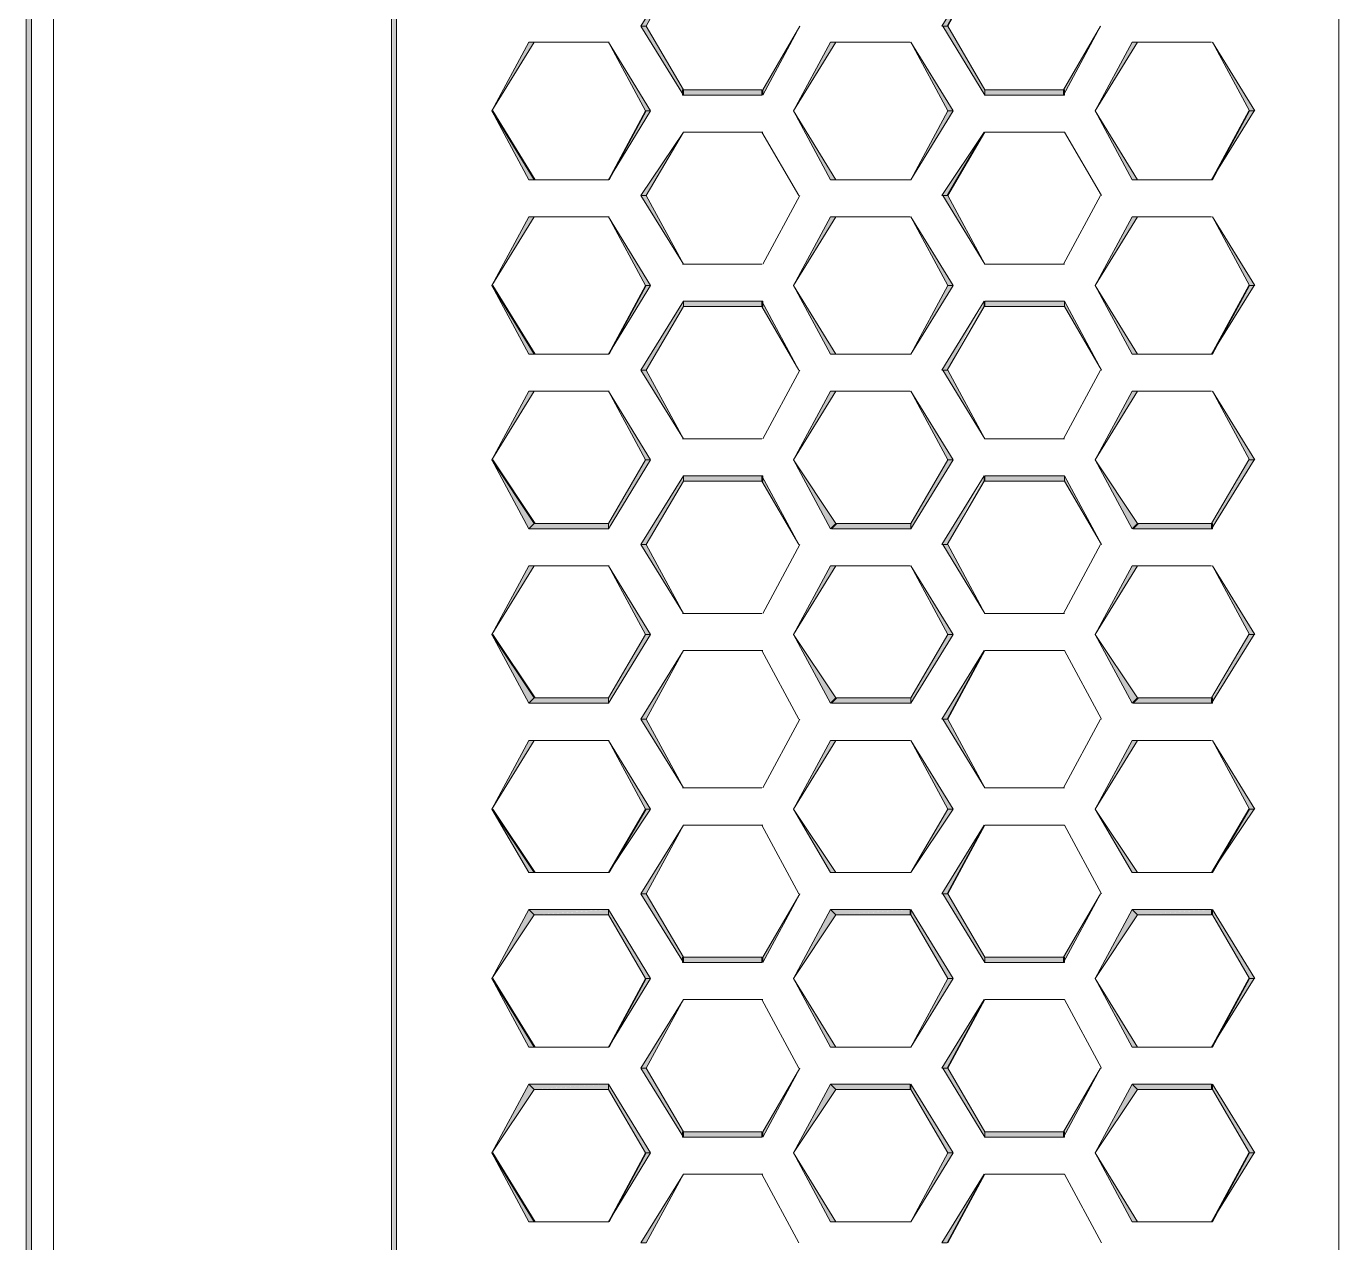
# Model space of a CAD drawing. Header units: millimetres. Extents: x 41 to 1635, y 11 to 1528.
# Drawn here: x 1244.5 to 1348.5, y 1023 to 1119.5 of the extents above; entities that cross this region are included whole.
import ezdxf

# ---------------------------------------------------------------- set-up
doc = ezdxf.new("R2010")
doc.units = ezdxf.units.MM
doc.header["$LTSCALE"] = 8
for name, color, linetype in [('1', 7, 'CONTINUOUS'), ('PDF2_Geometry', 7, 'CONTINUOUS'), ('PDF2_Solid Fills', 7, 'CONTINUOUS')]:
    doc.layers.add(name, color=color, linetype=linetype)

# ---------------------------------------------------------------- blocks, each defined once
blk = doc.blocks.new('Sinee')
at = {"layer": 'PDF2_Geometry', "lineweight": 5}
for points in [[(0, 0), (-0.42, 0), (-0.42, -696.11), (0, -696.11)], [(1.75, -22.23), (1.75, -673.88)], [(1.75, -22.23), (1.75, -673.88)], [(28.93, -23.9), (28.52, -23.9), (28.52, -672.21), (28.93, -672.21)], [(103.58, -672.21), (103.58, -23.91)], [(103.58, -672.21), (103.58, -23.91)], [(48.29, -408.44), (48.71, -408.44), (51.65, -402.99)], [(48.71, -408.44), (51.65, -402.99)], [(72.13, -408.44), (72.55, -408.44), (75.48, -402.99)], [(72.62, -408.44), (75.55, -402.99)], [(51.65, -413.9), (51.65, -413.48), (48.71, -408.44), (48.29, -408.44)], [(60.88, -408.44), (57.94, -413.9)], [(60.88, -408.44), (57.94, -413.48), (57.94, -413.9)], [(75.55, -413.9), (75.55, -413.48), (72.62, -408.44), (72.2, -408.44)], [(84.71, -408.44), (81.77, -413.9)], [(84.71, -408.44), (81.77, -413.48), (81.77, -413.9)], [(36.48, -415.15), (39.42, -409.7)], [(36.48, -415.15), (39.84, -409.7), (39.42, -409.7)], [(39.42, -409.7), (45.71, -409.7)], [(39.91, -409.7), (45.78, -409.7)], [(45.71, -409.7), (49.06, -415.15)], [(45.71, -409.7), (48.64, -415.15), (49.06, -415.15)], [(60.39, -415.15), (63.32, -409.7)], [(60.39, -415.15), (63.74, -409.7), (63.32, -409.7)], [(63.32, -409.7), (69.61, -409.7)], [(63.74, -409.7), (69.61, -409.7)], [(69.68, -409.7), (73.04, -415.15)], [(69.68, -409.7), (72.62, -415.15), (73.04, -415.15)], [(84.29, -415.15), (87.22, -409.7)], [(84.29, -415.15), (87.64, -409.7), (87.22, -409.7)], [(87.22, -409.7), (93.51, -409.7)], [(87.64, -409.7), (93.51, -409.7)], [(93.58, -409.7), (96.94, -415.15)], [(93.58, -409.7), (96.52, -415.15), (96.94, -415.15)], [(51.58, -413.9), (57.87, -413.9), (57.87, -413.48), (51.58, -413.48)], [(75.55, -413.9), (81.84, -413.9), (81.84, -413.48), (75.55, -413.48)], [(39.42, -420.61), (39.84, -420.61), (36.48, -415.15)], [(39.91, -420.61), (36.55, -415.15)], [(49.06, -415.15), (48.64, -415.15), (45.71, -420.61)], [(48.71, -415.15), (45.78, -420.61)], [(63.74, -420.61), (60.39, -415.15)], [(63.32, -420.61), (63.74, -420.61), (60.39, -415.15)], [(72.62, -415.15), (69.68, -420.61)], [(73.04, -415.15), (72.62, -415.15), (69.68, -420.61)], [(87.64, -420.61), (84.29, -415.15)], [(87.22, -420.61), (87.64, -420.61), (84.29, -415.15)], [(96.87, -415.15), (96.45, -415.15), (93.51, -420.61)], [(96.52, -415.15), (93.58, -420.61)], [(48.29, -421.86), (48.71, -421.86), (51.65, -416.83)], [(48.71, -421.86), (51.65, -416.83)], [(51.65, -416.83), (57.94, -416.83)], [(51.65, -416.83), (57.94, -416.83)], [(57.87, -416.83), (60.81, -421.86)], [(57.87, -416.83), (60.81, -421.86)], [(72.13, -421.86), (72.55, -421.86), (75.48, -416.83)], [(72.62, -421.86), (75.55, -416.83)], [(75.55, -416.83), (81.84, -416.83)], [(75.55, -416.83), (81.84, -416.83)], [(81.84, -416.83), (84.78, -421.86)], [(81.84, -416.83), (84.78, -421.86)], [(45.71, -420.61), (39.42, -420.61)], [(45.71, -420.61), (39.42, -420.61), (39.84, -420.61)], [(69.68, -420.61), (63.39, -420.61)], [(69.68, -420.61), (63.39, -420.61), (63.81, -420.61)], [(93.58, -420.61), (87.29, -420.61)], [(93.58, -420.61), (87.29, -420.61), (87.71, -420.61)], [(51.65, -427.31), (48.29, -421.86)], [(51.65, -427.31), (48.71, -421.86), (48.29, -421.86)], [(60.88, -421.86), (57.94, -427.31)], [(60.88, -421.86), (57.94, -427.31)], [(75.55, -427.31), (72.2, -421.86)], [(75.55, -427.31), (72.62, -421.86), (72.2, -421.86)], [(84.71, -421.86), (81.77, -427.31)], [(84.71, -421.86), (81.77, -427.31)], [(36.48, -428.99), (39.42, -423.54)], [(36.48, -428.99), (39.84, -423.54), (39.42, -423.54)], [(39.42, -423.54), (45.71, -423.54)], [(39.91, -423.54), (45.78, -423.54)], [(45.71, -423.54), (49.06, -428.99)], [(45.71, -423.54), (48.64, -428.99), (49.06, -428.99)], [(60.39, -428.99), (63.32, -423.54)], [(60.39, -428.99), (63.74, -423.54), (63.32, -423.54)], [(63.32, -423.54), (69.61, -423.54)], [(63.74, -423.54), (69.61, -423.54)], [(69.68, -423.54), (73.04, -428.99)], [(69.68, -423.54), (72.62, -428.99), (73.04, -428.99)], [(84.29, -428.99), (87.22, -423.54)], [(84.29, -428.99), (87.64, -423.54), (87.22, -423.54)], [(87.22, -423.54), (93.51, -423.54)], [(87.64, -423.54), (93.51, -423.54)], [(93.58, -423.54), (96.94, -428.99)], [(93.58, -423.54), (96.52, -428.99), (96.94, -428.99)], [(57.87, -427.31), (51.58, -427.31)], [(57.87, -427.31), (51.58, -427.31)], [(81.84, -427.31), (75.55, -427.31)], [(81.84, -427.31), (75.55, -427.31)], [(39.42, -434.44), (39.84, -434.44), (36.48, -428.99)], [(39.91, -434.44), (36.55, -428.99)], [(49.06, -428.99), (48.64, -428.99), (45.71, -434.44)], [(48.71, -428.99), (45.78, -434.44)], [(63.74, -434.44), (60.39, -428.99)], [(63.32, -434.44), (63.74, -434.44), (60.39, -428.99)], [(72.62, -428.99), (69.68, -434.44)], [(73.04, -428.99), (72.62, -428.99), (69.68, -434.44)], [(87.64, -434.44), (84.29, -428.99)], [(87.22, -434.44), (87.64, -434.44), (84.29, -428.99)], [(96.87, -428.99), (96.45, -428.99), (93.51, -434.44)], [(96.52, -428.99), (93.58, -434.44)], [(48.29, -435.7), (48.71, -435.7), (51.65, -430.67), (51.65, -430.25)], [(57.94, -430.25), (51.65, -430.25), (51.65, -430.67), (57.94, -430.67)], [(57.87, -430.25), (57.87, -430.67), (60.81, -435.7)], [(72.13, -435.7), (72.55, -435.7), (75.48, -430.67), (75.48, -430.25)], [(81.84, -430.25), (75.55, -430.25), (75.55, -430.67), (81.84, -430.67)], [(81.84, -430.25), (81.84, -430.67), (84.78, -435.7)], [(57.87, -430.67), (60.81, -435.7)], [(81.84, -430.67), (84.78, -435.7)], [(45.71, -434.44), (39.42, -434.44)], [(45.71, -434.44), (39.42, -434.44), (39.84, -434.44)], [(69.68, -434.44), (63.39, -434.44)], [(69.68, -434.44), (63.39, -434.44), (63.81, -434.44)], [(93.58, -434.44), (87.29, -434.44)], [(93.58, -434.44), (87.29, -434.44), (87.71, -434.44)], [(51.65, -441.15), (48.29, -435.7)], [(51.65, -441.15), (48.71, -435.7), (48.29, -435.7)], [(60.88, -435.7), (57.94, -441.15)], [(60.88, -435.7), (57.94, -441.15)], [(75.55, -441.15), (72.2, -435.7)], [(75.55, -441.15), (72.62, -435.7), (72.2, -435.7)], [(84.71, -435.7), (81.77, -441.15)], [(84.71, -435.7), (81.77, -441.15)], [(36.48, -442.83), (39.42, -437.38)], [(36.48, -442.83), (39.84, -437.38), (39.42, -437.38)], [(39.42, -437.38), (45.71, -437.38)], [(39.91, -437.38), (45.78, -437.38)], [(45.71, -437.38), (49.06, -442.83)], [(45.71, -437.38), (48.64, -442.83), (49.06, -442.83)], [(60.39, -442.83), (63.32, -437.38)], [(60.39, -442.83), (63.74, -437.38), (63.32, -437.38)], [(63.32, -437.38), (69.61, -437.38)], [(63.74, -437.38), (69.61, -437.38)], [(69.68, -437.38), (73.04, -442.83)], [(69.68, -437.38), (72.62, -442.83), (73.04, -442.83)], [(84.29, -442.83), (87.22, -437.38)], [(84.29, -442.83), (87.64, -437.38), (87.22, -437.38)], [(87.22, -437.38), (93.51, -437.38)], [(87.64, -437.38), (93.51, -437.38)], [(93.58, -437.38), (96.94, -442.83)], [(93.58, -437.38), (96.52, -442.83), (96.94, -442.83)], [(57.87, -441.15), (51.58, -441.15)], [(57.87, -441.15), (51.58, -441.15)], [(81.84, -441.15), (75.55, -441.15)], [(81.84, -441.15), (75.55, -441.15)], [(39.42, -448.28), (39.84, -447.86), (36.48, -442.83)], [(39.91, -447.86), (36.55, -442.83)], [(49.06, -442.83), (48.64, -442.83), (45.71, -447.86), (45.71, -448.28)], [(63.74, -447.86), (60.39, -442.83)], [(63.32, -448.28), (63.74, -447.86), (60.39, -442.83)], [(73.04, -442.83), (72.62, -442.83), (69.68, -447.86), (69.68, -448.28)], [(87.64, -447.86), (84.29, -442.83)], [(87.22, -448.28), (87.64, -447.86), (84.29, -442.83)], [(96.87, -442.83), (96.45, -442.83), (93.51, -447.86), (93.51, -448.28)], [(48.29, -449.54), (48.71, -449.54), (51.65, -444.51), (51.65, -444.09)], [(57.94, -444.09), (51.65, -444.09), (51.65, -444.51), (57.94, -444.51)], [(57.87, -444.09), (57.87, -444.51), (60.81, -449.54)], [(57.87, -444.51), (60.81, -449.54)], [(72.13, -449.54), (72.55, -449.54), (75.48, -444.51), (75.48, -444.09)], [(81.84, -444.09), (75.55, -444.09), (75.55, -444.51), (81.84, -444.51)], [(81.84, -444.09), (81.84, -444.51), (84.78, -449.54)], [(81.84, -444.51), (84.78, -449.54)], [(45.71, -448.28), (45.71, -447.86), (39.84, -447.86), (39.42, -448.28)], [(69.68, -448.28), (69.68, -447.86), (63.81, -447.86), (63.39, -448.28)], [(93.58, -448.28), (93.58, -447.86), (87.71, -447.86), (87.29, -448.28)], [(51.65, -454.99), (48.29, -449.54)], [(51.65, -454.99), (48.71, -449.54), (48.29, -449.54)], [(60.88, -449.54), (57.94, -454.99)], [(60.88, -449.54), (57.94, -454.99)], [(75.55, -454.99), (72.2, -449.54)], [(75.55, -454.99), (72.62, -449.54), (72.2, -449.54)], [(84.71, -449.54), (81.77, -454.99)], [(84.71, -449.54), (81.77, -454.99)], [(36.48, -456.67), (39.42, -451.22)], [(36.48, -456.67), (39.84, -451.22), (39.42, -451.22)], [(39.42, -451.22), (45.71, -451.22)], [(39.91, -451.22), (45.78, -451.22)], [(45.71, -451.22), (49.06, -456.67)], [(45.71, -451.22), (48.64, -456.67), (49.06, -456.67)], [(60.39, -456.67), (63.32, -451.22)], [(60.39, -456.67), (63.74, -451.22), (63.32, -451.22)], [(63.32, -451.22), (69.61, -451.22)], [(63.74, -451.22), (69.61, -451.22)], [(69.68, -451.22), (73.04, -456.67)], [(69.68, -451.22), (72.62, -456.67), (73.04, -456.67)], [(84.29, -456.67), (87.22, -451.22)], [(84.29, -456.67), (87.64, -451.22), (87.22, -451.22)], [(87.22, -451.22), (93.51, -451.22)], [(87.64, -451.22), (93.51, -451.22)], [(93.58, -451.22), (96.94, -456.67)], [(93.58, -451.22), (96.52, -456.67), (96.94, -456.67)], [(57.87, -454.99), (51.58, -454.99)], [(57.87, -454.99), (51.58, -454.99)], [(81.84, -454.99), (75.55, -454.99)], [(81.84, -454.99), (75.55, -454.99)], [(39.42, -462.12), (39.84, -461.7), (36.48, -456.67)], [(39.91, -461.7), (36.55, -456.67)], [(49.06, -456.67), (48.64, -456.67), (45.71, -461.7), (45.71, -462.12)], [(63.74, -461.7), (60.39, -456.67)], [(63.32, -462.12), (63.74, -461.7), (60.39, -456.67)], [(73.04, -456.67), (72.62, -456.67), (69.68, -461.7), (69.68, -462.12)], [(87.64, -461.7), (84.29, -456.67)], [(87.22, -462.12), (87.64, -461.7), (84.29, -456.67)], [(96.87, -456.67), (96.45, -456.67), (93.51, -461.7), (93.51, -462.12)], [(48.29, -463.38), (48.71, -463.38), (51.65, -457.93)], [(48.71, -463.38), (51.65, -457.93)], [(51.65, -457.93), (57.94, -457.93)], [(51.65, -457.93), (57.94, -457.93)], [(57.87, -457.93), (60.81, -463.38)], [(57.87, -457.93), (60.81, -463.38)], [(72.13, -463.38), (72.55, -463.38), (75.48, -457.93)], [(72.62, -463.38), (75.55, -457.93)], [(75.55, -457.93), (81.84, -457.93)], [(75.55, -457.93), (81.84, -457.93)], [(81.84, -457.93), (84.78, -463.38)], [(81.84, -457.93), (84.78, -463.38)], [(45.71, -462.12), (45.71, -461.7), (39.84, -461.7), (39.42, -462.12)], [(69.68, -462.12), (69.68, -461.7), (63.81, -461.7), (63.39, -462.12)], [(93.58, -462.12), (93.58, -461.7), (87.71, -461.7), (87.29, -462.12)], [(51.65, -468.83), (48.29, -463.38)], [(51.65, -468.83), (48.71, -463.38), (48.29, -463.38)], [(60.88, -463.38), (57.94, -468.83)], [(60.88, -463.38), (57.94, -468.83)], [(75.55, -468.83), (72.2, -463.38)], [(75.55, -468.83), (72.62, -463.38), (72.2, -463.38)], [(84.71, -463.38), (81.77, -468.83)], [(84.71, -463.38), (81.77, -468.83)], [(36.48, -470.51), (39.42, -465.06)], [(36.48, -470.51), (39.84, -465.06), (39.42, -465.06)], [(39.42, -465.06), (45.71, -465.06)], [(39.91, -465.06), (45.78, -465.06)], [(45.71, -465.06), (49.06, -470.51)], [(45.71, -465.06), (48.64, -470.51), (49.06, -470.51)], [(60.39, -470.51), (63.32, -465.06)], [(60.39, -470.51), (63.74, -465.06), (63.32, -465.06)], [(63.32, -465.06), (69.61, -465.06)], [(63.74, -465.06), (69.61, -465.06)], [(69.68, -465.06), (73.04, -470.51)], [(69.68, -465.06), (72.62, -470.51), (73.04, -470.51)], [(84.29, -470.51), (87.22, -465.06)], [(84.29, -470.51), (87.64, -465.06), (87.22, -465.06)], [(87.22, -465.06), (93.51, -465.06)], [(87.64, -465.06), (93.51, -465.06)], [(93.58, -465.06), (96.94, -470.51)], [(93.58, -465.06), (96.52, -470.51), (96.94, -470.51)], [(57.87, -468.83), (51.58, -468.83)], [(57.87, -468.83), (51.58, -468.83)], [(81.84, -468.83), (75.55, -468.83)], [(81.84, -468.83), (75.55, -468.83)], [(39.42, -475.54), (39.84, -475.54), (36.48, -470.51)], [(39.91, -475.54), (36.55, -470.51)], [(49.06, -470.51), (48.64, -470.51), (45.71, -475.54)], [(48.71, -470.51), (45.78, -475.54)], [(63.74, -475.54), (60.39, -470.51)], [(63.32, -475.54), (63.74, -475.54), (60.39, -470.51)], [(72.62, -470.51), (69.68, -475.54)], [(73.04, -470.51), (72.62, -470.51), (69.68, -475.54)], [(87.64, -475.54), (84.29, -470.51)], [(87.22, -475.54), (87.64, -475.54), (84.29, -470.51)], [(96.87, -470.51), (96.45, -470.51), (93.51, -475.54)], [(96.52, -470.51), (93.58, -475.54)], [(48.29, -477.22), (48.71, -477.22), (51.65, -471.77)], [(48.71, -477.22), (51.65, -471.77)], [(51.65, -471.77), (57.94, -471.77)], [(51.65, -471.77), (57.94, -471.77)], [(57.87, -471.77), (60.81, -477.22)], [(57.87, -471.77), (60.81, -477.22)], [(72.13, -477.22), (72.55, -477.22), (75.48, -471.77)], [(72.62, -477.22), (75.55, -471.77)], [(75.55, -471.77), (81.84, -471.77)], [(75.55, -471.77), (81.84, -471.77)], [(81.84, -471.77), (84.78, -477.22)], [(81.84, -471.77), (84.78, -477.22)], [(45.71, -475.54), (39.42, -475.54)], [(45.71, -475.54), (39.42, -475.54), (39.84, -475.54)], [(69.68, -475.54), (63.39, -475.54)], [(69.68, -475.54), (63.39, -475.54), (63.81, -475.54)], [(93.58, -475.54), (87.29, -475.54)], [(93.58, -475.54), (87.29, -475.54), (87.71, -475.54)], [(51.65, -482.67), (51.65, -482.25), (48.71, -477.22), (48.29, -477.22)], [(60.88, -477.22), (57.94, -482.67)], [(60.88, -477.22), (57.94, -482.25), (57.94, -482.67)], [(75.55, -482.67), (75.55, -482.25), (72.62, -477.22), (72.2, -477.22)], [(84.71, -477.22), (81.77, -482.67)], [(84.71, -477.22), (81.77, -482.25), (81.77, -482.67)], [(36.48, -483.93), (39.42, -478.47)], [(36.48, -483.93), (39.84, -478.89), (39.42, -478.47)], [(39.42, -478.47), (39.84, -478.89), (45.71, -478.89), (45.71, -478.47)], [(45.71, -478.47), (45.71, -478.89), (48.64, -483.93), (49.06, -483.93)], [(60.39, -483.93), (63.32, -478.47)], [(60.39, -483.93), (63.74, -478.89), (63.32, -478.47)], [(63.32, -478.47), (63.74, -478.89), (69.61, -478.89), (69.61, -478.47)], [(69.68, -478.47), (69.68, -478.89), (72.62, -483.93), (73.04, -483.93)], [(84.29, -483.93), (87.22, -478.47)], [(84.29, -483.93), (87.64, -478.89), (87.22, -478.47)], [(87.22, -478.47), (87.64, -478.89), (93.51, -478.89), (93.51, -478.47)], [(93.58, -478.47), (93.58, -478.89), (96.52, -483.93), (96.94, -483.93)], [(51.58, -482.67), (57.87, -482.67), (57.87, -482.25), (51.58, -482.25)], [(75.55, -482.67), (81.84, -482.67), (81.84, -482.25), (75.55, -482.25)], [(39.42, -489.38), (39.84, -489.38), (36.48, -483.93)], [(39.91, -489.38), (36.55, -483.93)], [(49.06, -483.93), (48.64, -483.93), (45.71, -489.38)], [(48.71, -483.93), (45.78, -489.38)], [(63.74, -489.38), (60.39, -483.93)], [(63.32, -489.38), (63.74, -489.38), (60.39, -483.93)], [(72.62, -483.93), (69.68, -489.38)], [(73.04, -483.93), (72.62, -483.93), (69.68, -489.38)], [(87.64, -489.38), (84.29, -483.93)], [(87.22, -489.38), (87.64, -489.38), (84.29, -483.93)], [(96.87, -483.93), (96.45, -483.93), (93.51, -489.38)], [(96.52, -483.93), (93.58, -489.38)], [(48.29, -491.06), (48.71, -491.06), (51.65, -485.6)], [(48.71, -491.06), (51.65, -485.6)], [(51.65, -485.6), (57.94, -485.6)], [(51.65, -485.6), (57.94, -485.6)], [(57.87, -485.6), (60.81, -491.06)], [(57.87, -485.6), (60.81, -491.06)], [(72.13, -491.06), (72.55, -491.06), (75.48, -485.6)], [(72.62, -491.06), (75.55, -485.6)], [(75.55, -485.6), (81.84, -485.6)], [(75.55, -485.6), (81.84, -485.6)], [(81.84, -485.6), (84.78, -491.06)], [(81.84, -485.6), (84.78, -491.06)], [(45.71, -489.38), (39.42, -489.38)], [(45.71, -489.38), (39.42, -489.38), (39.84, -489.38)], [(69.68, -489.38), (63.39, -489.38)], [(69.68, -489.38), (63.39, -489.38), (63.81, -489.38)], [(93.58, -489.38), (87.29, -489.38)], [(93.58, -489.38), (87.29, -489.38), (87.71, -489.38)], [(51.65, -496.51), (51.65, -496.09), (48.71, -491.06), (48.29, -491.06)], [(60.88, -491.06), (57.94, -496.51)], [(60.88, -491.06), (57.94, -496.09), (57.94, -496.51)], [(75.55, -496.51), (75.55, -496.09), (72.62, -491.06), (72.2, -491.06)], [(84.71, -491.06), (81.77, -496.51)], [(84.71, -491.06), (81.77, -496.09), (81.77, -496.51)], [(36.48, -497.76), (39.42, -492.31)], [(36.48, -497.76), (39.84, -492.73), (39.42, -492.31)], [(39.42, -492.31), (39.84, -492.73), (45.71, -492.73), (45.71, -492.31)], [(45.71, -492.31), (45.71, -492.73), (48.64, -497.76), (49.06, -497.76)], [(60.39, -497.76), (63.32, -492.31)], [(60.39, -497.76), (63.74, -492.73), (63.32, -492.31)], [(63.32, -492.31), (63.74, -492.73), (69.61, -492.73), (69.61, -492.31)], [(69.68, -492.31), (69.68, -492.73), (72.62, -497.76), (73.04, -497.76)], [(84.29, -497.76), (87.22, -492.31)], [(84.29, -497.76), (87.64, -492.73), (87.22, -492.31)], [(87.22, -492.31), (87.64, -492.73), (93.51, -492.73), (93.51, -492.31)], [(93.58, -492.31), (93.58, -492.73), (96.52, -497.76), (96.94, -497.76)], [(51.58, -496.51), (57.87, -496.51), (57.87, -496.09), (51.58, -496.09)], [(75.55, -496.51), (81.84, -496.51), (81.84, -496.09), (75.55, -496.09)], [(39.42, -503.22), (39.84, -503.22), (36.48, -497.76)], [(39.91, -503.22), (36.55, -497.76)], [(49.06, -497.76), (48.64, -497.76), (45.71, -503.22)], [(48.71, -497.76), (45.78, -503.22)], [(63.74, -503.22), (60.39, -497.76)], [(63.32, -503.22), (63.74, -503.22), (60.39, -497.76)], [(72.62, -497.76), (69.68, -503.22)], [(73.04, -497.76), (72.62, -497.76), (69.68, -503.22)], [(87.64, -503.22), (84.29, -497.76)], [(87.22, -503.22), (87.64, -503.22), (84.29, -497.76)], [(96.87, -497.76), (96.45, -497.76), (93.51, -503.22)], [(96.52, -497.76), (93.58, -503.22)], [(48.29, -504.89), (48.71, -504.89), (51.65, -499.44)], [(48.71, -504.89), (51.65, -499.44)], [(51.65, -499.44), (57.94, -499.44)], [(51.65, -499.44), (57.94, -499.44)], [(57.87, -499.44), (60.81, -504.89)], [(57.87, -499.44), (60.81, -504.89)], [(72.13, -504.89), (72.55, -504.89), (75.48, -499.44)], [(72.62, -504.89), (75.55, -499.44)], [(75.55, -499.44), (81.84, -499.44)], [(75.55, -499.44), (81.84, -499.44)], [(81.84, -499.44), (84.78, -504.89)], [(81.84, -499.44), (84.78, -504.89)], [(45.71, -503.22), (39.42, -503.22)], [(45.71, -503.22), (39.42, -503.22), (39.84, -503.22)], [(69.68, -503.22), (63.39, -503.22)], [(69.68, -503.22), (63.39, -503.22), (63.81, -503.22)], [(93.58, -503.22), (87.29, -503.22)], [(93.58, -503.22), (87.29, -503.22), (87.71, -503.22)]]:
    blk.add_lwpolyline(points, close=True, dxfattribs=at)
for points in [[(1.75, -22.23), (1.75, -673.88), (1.75, -22.23)], [(103.58, -672.21), (103.58, -23.91), (103.58, -672.21)], [(39.42, -409.7), (45.71, -409.7), (39.42, -409.7)], [(63.32, -409.7), (69.61, -409.7), (63.32, -409.7)], [(87.22, -409.7), (93.51, -409.7), (87.22, -409.7)], [(51.65, -416.83), (57.94, -416.83), (51.65, -416.83)], [(57.87, -416.83), (60.81, -421.86), (57.87, -416.83)], [(75.55, -416.83), (81.84, -416.83), (75.55, -416.83)], [(81.84, -416.83), (84.78, -421.86), (81.84, -416.83)], [(45.71, -420.61), (39.42, -420.61), (45.71, -420.61)], [(69.68, -420.61), (63.39, -420.61), (69.68, -420.61)], [(93.58, -420.61), (87.29, -420.61), (93.58, -420.61)], [(60.88, -421.86), (57.94, -427.31), (60.88, -421.86)], [(84.71, -421.86), (81.77, -427.31), (84.71, -421.86)], [(39.42, -423.54), (45.71, -423.54), (39.42, -423.54)], [(63.32, -423.54), (69.61, -423.54), (63.32, -423.54)], [(87.22, -423.54), (93.51, -423.54), (87.22, -423.54)], [(57.87, -427.31), (51.58, -427.31), (57.87, -427.31)], [(81.84, -427.31), (75.55, -427.31), (81.84, -427.31)], [(45.71, -434.44), (39.42, -434.44), (45.71, -434.44)], [(69.68, -434.44), (63.39, -434.44), (69.68, -434.44)], [(93.58, -434.44), (87.29, -434.44), (93.58, -434.44)], [(60.88, -435.7), (57.94, -441.15), (60.88, -435.7)], [(84.71, -435.7), (81.77, -441.15), (84.71, -435.7)], [(39.42, -437.38), (45.71, -437.38), (39.42, -437.38)], [(63.32, -437.38), (69.61, -437.38), (63.32, -437.38)], [(87.22, -437.38), (93.51, -437.38), (87.22, -437.38)], [(57.87, -441.15), (51.58, -441.15), (57.87, -441.15)], [(81.84, -441.15), (75.55, -441.15), (81.84, -441.15)], [(60.88, -449.54), (57.94, -454.99), (60.88, -449.54)], [(84.71, -449.54), (81.77, -454.99), (84.71, -449.54)], [(39.42, -451.22), (45.71, -451.22), (39.42, -451.22)], [(63.32, -451.22), (69.61, -451.22), (63.32, -451.22)], [(87.22, -451.22), (93.51, -451.22), (87.22, -451.22)], [(57.87, -454.99), (51.58, -454.99), (57.87, -454.99)], [(81.84, -454.99), (75.55, -454.99), (81.84, -454.99)], [(51.65, -457.93), (57.94, -457.93), (51.65, -457.93)], [(57.87, -457.93), (60.81, -463.38), (57.87, -457.93)], [(75.55, -457.93), (81.84, -457.93), (75.55, -457.93)], [(81.84, -457.93), (84.78, -463.38), (81.84, -457.93)], [(60.88, -463.38), (57.94, -468.83), (60.88, -463.38)], [(84.71, -463.38), (81.77, -468.83), (84.71, -463.38)], [(39.42, -465.06), (45.71, -465.06), (39.42, -465.06)], [(63.32, -465.06), (69.61, -465.06), (63.32, -465.06)], [(87.22, -465.06), (93.51, -465.06), (87.22, -465.06)], [(57.87, -468.83), (51.58, -468.83), (57.87, -468.83)], [(81.84, -468.83), (75.55, -468.83), (81.84, -468.83)], [(51.65, -471.77), (57.94, -471.77), (51.65, -471.77)], [(57.87, -471.77), (60.81, -477.22), (57.87, -471.77)], [(75.55, -471.77), (81.84, -471.77), (75.55, -471.77)], [(81.84, -471.77), (84.78, -477.22), (81.84, -471.77)], [(45.71, -475.54), (39.42, -475.54), (45.71, -475.54)], [(69.68, -475.54), (63.39, -475.54), (69.68, -475.54)], [(93.58, -475.54), (87.29, -475.54), (93.58, -475.54)], [(51.65, -485.6), (57.94, -485.6), (51.65, -485.6)], [(57.87, -485.6), (60.81, -491.06), (57.87, -485.6)], [(75.55, -485.6), (81.84, -485.6), (75.55, -485.6)], [(81.84, -485.6), (84.78, -491.06), (81.84, -485.6)], [(45.71, -489.38), (39.42, -489.38), (45.71, -489.38)], [(69.68, -489.38), (63.39, -489.38), (69.68, -489.38)], [(93.58, -489.38), (87.29, -489.38), (93.58, -489.38)], [(51.65, -499.44), (57.94, -499.44), (51.65, -499.44)], [(57.87, -499.44), (60.81, -504.89), (57.87, -499.44)], [(75.55, -499.44), (81.84, -499.44), (75.55, -499.44)], [(81.84, -499.44), (84.78, -504.89), (81.84, -499.44)], [(45.71, -503.22), (39.42, -503.22), (45.71, -503.22)], [(69.68, -503.22), (63.39, -503.22), (69.68, -503.22)], [(93.58, -503.22), (87.29, -503.22), (93.58, -503.22)]]:
    blk.add_lwpolyline(points, dxfattribs=at)
at = {"layer": 'PDF2_Solid Fills', "lineweight": 5, "transparency": 33554559}
for points in [[(0, 0), (-0.42, 0), (0, -696.11)], [(-0.35, 0), (0.07, -696.11), (-0.35, -696.11)], [(28.93, -23.9), (28.52, -23.9), (28.93, -672.21)], [(28.59, -23.9), (29, -672.21), (28.59, -672.21)], [(48.29, -408.44), (48.71, -408.44), (51.65, -402.99)], [(72.13, -408.44), (72.55, -408.44), (75.48, -402.99)], [(51.65, -413.9), (51.65, -413.48), (48.29, -408.44)], [(51.65, -413.48), (48.29, -408.44), (48.71, -408.44)], [(60.88, -408.44), (57.94, -413.9), (57.94, -413.48)], [(75.55, -413.9), (75.55, -413.48), (72.2, -408.44)], [(75.55, -413.48), (72.2, -408.44), (72.62, -408.44)], [(84.71, -408.44), (81.77, -413.9), (81.77, -413.48)], [(36.48, -415.15), (39.42, -409.7), (39.84, -409.7)], [(45.71, -409.7), (49.06, -415.15), (48.64, -415.15)], [(60.39, -415.15), (63.32, -409.7), (63.74, -409.7)], [(69.68, -409.7), (73.04, -415.15), (72.62, -415.15)], [(84.29, -415.15), (87.22, -409.7), (87.64, -409.7)], [(93.58, -409.7), (96.94, -415.15), (96.52, -415.15)], [(57.87, -413.9), (57.87, -413.48), (51.58, -413.9)], [(57.87, -413.48), (51.58, -413.9), (51.58, -413.48)], [(81.84, -413.9), (81.84, -413.48), (75.55, -413.9)], [(81.84, -413.48), (75.55, -413.9), (75.55, -413.48)], [(39.42, -420.61), (39.84, -420.61), (36.48, -415.15)], [(49.06, -415.15), (48.64, -415.15), (45.71, -420.61)], [(63.32, -420.61), (63.74, -420.61), (60.39, -415.15)], [(73.04, -415.15), (72.62, -415.15), (69.68, -420.61)], [(87.22, -420.61), (87.64, -420.61), (84.29, -415.15)], [(96.87, -415.15), (96.45, -415.15), (93.51, -420.61)], [(48.29, -421.86), (48.71, -421.86), (51.65, -416.83)], [(72.13, -421.86), (72.55, -421.86), (75.48, -416.83)], [(51.65, -427.31), (48.29, -421.86), (48.71, -421.86)], [(75.55, -427.31), (72.2, -421.86), (72.62, -421.86)], [(36.48, -428.99), (39.42, -423.54), (39.84, -423.54)], [(45.71, -423.54), (49.06, -428.99), (48.64, -428.99)], [(60.39, -428.99), (63.32, -423.54), (63.74, -423.54)], [(69.68, -423.54), (73.04, -428.99), (72.62, -428.99)], [(84.29, -428.99), (87.22, -423.54), (87.64, -423.54)], [(93.58, -423.54), (96.94, -428.99), (96.52, -428.99)], [(39.42, -434.44), (39.84, -434.44), (36.48, -428.99)], [(49.06, -428.99), (48.64, -428.99), (45.71, -434.44)], [(63.32, -434.44), (63.74, -434.44), (60.39, -428.99)], [(73.04, -428.99), (72.62, -428.99), (69.68, -434.44)], [(87.22, -434.44), (87.64, -434.44), (84.29, -428.99)], [(96.87, -428.99), (96.45, -428.99), (93.51, -434.44)], [(48.29, -435.7), (48.71, -435.7), (51.65, -430.25)], [(48.71, -435.7), (51.65, -430.25), (51.65, -430.67)], [(51.65, -430.25), (51.65, -430.67), (57.94, -430.25)], [(51.65, -430.67), (57.94, -430.25), (57.94, -430.67)], [(57.87, -430.25), (57.87, -430.67), (60.81, -435.7)], [(72.13, -435.7), (72.55, -435.7), (75.48, -430.25)], [(72.62, -435.7), (75.55, -430.25), (75.55, -430.67)], [(75.55, -430.25), (75.55, -430.67), (81.84, -430.25)], [(75.55, -430.67), (81.84, -430.25), (81.84, -430.67)], [(81.84, -430.25), (81.84, -430.67), (84.78, -435.7)], [(51.65, -441.15), (48.29, -435.7), (48.71, -435.7)], [(75.55, -441.15), (72.2, -435.7), (72.62, -435.7)], [(36.48, -442.83), (39.42, -437.38), (39.84, -437.38)], [(45.71, -437.38), (49.06, -442.83), (48.64, -442.83)], [(60.39, -442.83), (63.32, -437.38), (63.74, -437.38)], [(69.68, -437.38), (73.04, -442.83), (72.62, -442.83)], [(84.29, -442.83), (87.22, -437.38), (87.64, -437.38)], [(93.58, -437.38), (96.94, -442.83), (96.52, -442.83)], [(39.42, -448.28), (39.84, -447.86), (36.48, -442.83)], [(49.06, -442.83), (48.64, -442.83), (45.71, -448.28)], [(48.71, -442.83), (45.78, -448.28), (45.78, -447.86)], [(63.32, -448.28), (63.74, -447.86), (60.39, -442.83)], [(73.04, -442.83), (72.62, -442.83), (69.68, -448.28)], [(72.62, -442.83), (69.68, -448.28), (69.68, -447.86)], [(87.22, -448.28), (87.64, -447.86), (84.29, -442.83)], [(96.87, -442.83), (96.45, -442.83), (93.51, -448.28)], [(96.52, -442.83), (93.58, -448.28), (93.58, -447.86)], [(48.29, -449.54), (48.71, -449.54), (51.65, -444.09)], [(48.71, -449.54), (51.65, -444.09), (51.65, -444.51)], [(51.65, -444.09), (51.65, -444.51), (57.94, -444.09)], [(51.65, -444.51), (57.94, -444.09), (57.94, -444.51)], [(57.87, -444.09), (57.87, -444.51), (60.81, -449.54)], [(72.13, -449.54), (72.55, -449.54), (75.48, -444.09)], [(72.62, -449.54), (75.55, -444.09), (75.55, -444.51)], [(75.55, -444.09), (75.55, -444.51), (81.84, -444.09)], [(75.55, -444.51), (81.84, -444.09), (81.84, -444.51)], [(81.84, -444.09), (81.84, -444.51), (84.78, -449.54)], [(45.71, -448.28), (45.71, -447.86), (39.42, -448.28)], [(45.71, -447.86), (39.42, -448.28), (39.84, -447.86)], [(69.68, -448.28), (69.68, -447.86), (63.39, -448.28)], [(69.68, -447.86), (63.39, -448.28), (63.81, -447.86)], [(93.58, -448.28), (93.58, -447.86), (87.29, -448.28)], [(93.58, -447.86), (87.29, -448.28), (87.71, -447.86)], [(51.65, -454.99), (48.29, -449.54), (48.71, -449.54)], [(75.55, -454.99), (72.2, -449.54), (72.62, -449.54)], [(36.48, -456.67), (39.42, -451.22), (39.84, -451.22)], [(45.71, -451.22), (49.06, -456.67), (48.64, -456.67)], [(60.39, -456.67), (63.32, -451.22), (63.74, -451.22)], [(69.68, -451.22), (73.04, -456.67), (72.62, -456.67)], [(84.29, -456.67), (87.22, -451.22), (87.64, -451.22)], [(93.58, -451.22), (96.94, -456.67), (96.52, -456.67)], [(39.42, -462.12), (39.84, -461.7), (36.48, -456.67)], [(49.06, -456.67), (48.64, -456.67), (45.71, -462.12)], [(48.71, -456.67), (45.78, -462.12), (45.78, -461.7)], [(63.32, -462.12), (63.74, -461.7), (60.39, -456.67)], [(73.04, -456.67), (72.62, -456.67), (69.68, -462.12)], [(72.62, -456.67), (69.68, -462.12), (69.68, -461.7)], [(87.22, -462.12), (87.64, -461.7), (84.29, -456.67)], [(96.87, -456.67), (96.45, -456.67), (93.51, -462.12)], [(96.52, -456.67), (93.58, -462.12), (93.58, -461.7)], [(48.29, -463.38), (48.71, -463.38), (51.65, -457.93)], [(72.13, -463.38), (72.55, -463.38), (75.48, -457.93)], [(45.71, -462.12), (45.71, -461.7), (39.42, -462.12)], [(45.71, -461.7), (39.42, -462.12), (39.84, -461.7)], [(69.68, -462.12), (69.68, -461.7), (63.39, -462.12)], [(69.68, -461.7), (63.39, -462.12), (63.81, -461.7)], [(93.58, -462.12), (93.58, -461.7), (87.29, -462.12)], [(93.58, -461.7), (87.29, -462.12), (87.71, -461.7)], [(51.65, -468.83), (48.29, -463.38), (48.71, -463.38)], [(75.55, -468.83), (72.2, -463.38), (72.62, -463.38)], [(36.48, -470.51), (39.42, -465.06), (39.84, -465.06)], [(45.71, -465.06), (49.06, -470.51), (48.64, -470.51)], [(60.39, -470.51), (63.32, -465.06), (63.74, -465.06)], [(69.68, -465.06), (73.04, -470.51), (72.62, -470.51)], [(84.29, -470.51), (87.22, -465.06), (87.64, -465.06)], [(93.58, -465.06), (96.94, -470.51), (96.52, -470.51)], [(39.42, -475.54), (39.84, -475.54), (36.48, -470.51)], [(49.06, -470.51), (48.64, -470.51), (45.71, -475.54)], [(63.32, -475.54), (63.74, -475.54), (60.39, -470.51)], [(73.04, -470.51), (72.62, -470.51), (69.68, -475.54)], [(87.22, -475.54), (87.64, -475.54), (84.29, -470.51)], [(96.87, -470.51), (96.45, -470.51), (93.51, -475.54)], [(48.29, -477.22), (48.71, -477.22), (51.65, -471.77)], [(72.13, -477.22), (72.55, -477.22), (75.48, -471.77)], [(51.65, -482.67), (51.65, -482.25), (48.29, -477.22)], [(51.65, -482.25), (48.29, -477.22), (48.71, -477.22)], [(60.88, -477.22), (57.94, -482.67), (57.94, -482.25)], [(75.55, -482.67), (75.55, -482.25), (72.2, -477.22)], [(75.55, -482.25), (72.2, -477.22), (72.62, -477.22)], [(84.71, -477.22), (81.77, -482.67), (81.77, -482.25)], [(36.48, -483.93), (39.42, -478.47), (39.84, -478.89)], [(39.42, -478.47), (39.84, -478.89), (45.71, -478.47)], [(39.91, -478.89), (45.78, -478.48), (45.78, -478.89)], [(45.71, -478.47), (45.71, -478.89), (49.06, -483.93)], [(45.71, -478.89), (49.06, -483.93), (48.64, -483.93)], [(60.39, -483.93), (63.32, -478.47), (63.74, -478.89)], [(63.32, -478.47), (63.74, -478.89), (69.61, -478.47)], [(63.74, -478.89), (69.61, -478.48), (69.61, -478.89)], [(69.68, -478.47), (69.68, -478.89), (73.04, -483.93)], [(69.68, -478.89), (73.04, -483.93), (72.62, -483.93)], [(84.29, -483.93), (87.22, -478.47), (87.64, -478.89)], [(87.22, -478.47), (87.64, -478.89), (93.51, -478.47)], [(87.64, -478.89), (93.51, -478.48), (93.51, -478.89)], [(93.58, -478.47), (93.58, -478.89), (96.94, -483.93)], [(93.58, -478.89), (96.94, -483.93), (96.52, -483.93)], [(57.87, -482.67), (57.87, -482.25), (51.58, -482.67)], [(57.87, -482.25), (51.58, -482.67), (51.58, -482.25)], [(81.84, -482.67), (81.84, -482.25), (75.55, -482.67)], [(81.84, -482.25), (75.55, -482.67), (75.55, -482.25)], [(39.42, -489.38), (39.84, -489.38), (36.48, -483.93)], [(49.06, -483.93), (48.64, -483.93), (45.71, -489.38)], [(63.32, -489.38), (63.74, -489.38), (60.39, -483.93)], [(73.04, -483.93), (72.62, -483.93), (69.68, -489.38)], [(87.22, -489.38), (87.64, -489.38), (84.29, -483.93)], [(96.87, -483.93), (96.45, -483.93), (93.51, -489.38)], [(48.29, -491.06), (48.71, -491.06), (51.65, -485.6)], [(72.13, -491.06), (72.55, -491.06), (75.48, -485.6)], [(51.65, -496.51), (51.65, -496.09), (48.29, -491.06)], [(51.65, -496.09), (48.29, -491.06), (48.71, -491.06)], [(60.88, -491.06), (57.94, -496.51), (57.94, -496.09)], [(75.55, -496.51), (75.55, -496.09), (72.2, -491.06)], [(75.55, -496.09), (72.2, -491.06), (72.62, -491.06)], [(84.71, -491.06), (81.77, -496.51), (81.77, -496.09)], [(36.48, -497.76), (39.42, -492.31), (39.84, -492.73)], [(39.42, -492.31), (39.84, -492.73), (45.71, -492.31)], [(39.91, -492.73), (45.78, -492.31), (45.78, -492.73)], [(45.71, -492.31), (45.71, -492.73), (49.06, -497.76)], [(45.71, -492.73), (49.06, -497.76), (48.64, -497.76)], [(60.39, -497.76), (63.32, -492.31), (63.74, -492.73)], [(63.32, -492.31), (63.74, -492.73), (69.61, -492.31)], [(63.74, -492.73), (69.61, -492.31), (69.61, -492.73)], [(69.68, -492.31), (69.68, -492.73), (73.04, -497.76)], [(69.68, -492.73), (73.04, -497.76), (72.62, -497.76)], [(84.29, -497.76), (87.22, -492.31), (87.64, -492.73)], [(87.22, -492.31), (87.64, -492.73), (93.51, -492.31)], [(87.64, -492.73), (93.51, -492.31), (93.51, -492.73)], [(93.58, -492.31), (93.58, -492.73), (96.94, -497.76)], [(93.58, -492.73), (96.94, -497.76), (96.52, -497.76)], [(57.87, -496.51), (57.87, -496.09), (51.58, -496.51)], [(57.87, -496.09), (51.58, -496.51), (51.58, -496.09)], [(81.84, -496.51), (81.84, -496.09), (75.55, -496.51)], [(81.84, -496.09), (75.55, -496.51), (75.55, -496.09)], [(39.42, -503.22), (39.84, -503.22), (36.48, -497.76)], [(49.06, -497.76), (48.64, -497.76), (45.71, -503.22)], [(63.32, -503.22), (63.74, -503.22), (60.39, -497.76)], [(73.04, -497.76), (72.62, -497.76), (69.68, -503.22)], [(87.22, -503.22), (87.64, -503.22), (84.29, -497.76)], [(96.87, -497.76), (96.45, -497.76), (93.51, -503.22)], [(48.29, -504.89), (48.71, -504.89), (51.65, -499.44)], [(72.13, -504.89), (72.55, -504.89), (75.48, -499.44)]]:
    blk.add_solid(points, dxfattribs=at)

msp = doc.modelspace()

# ---------------------------------------------------------------- block references
at = {"layer": '1'}
msp.add_blockref('Sinee', (1244.92, 1527.93), dxfattribs=at)

doc.saveas('drawing.dxf')
